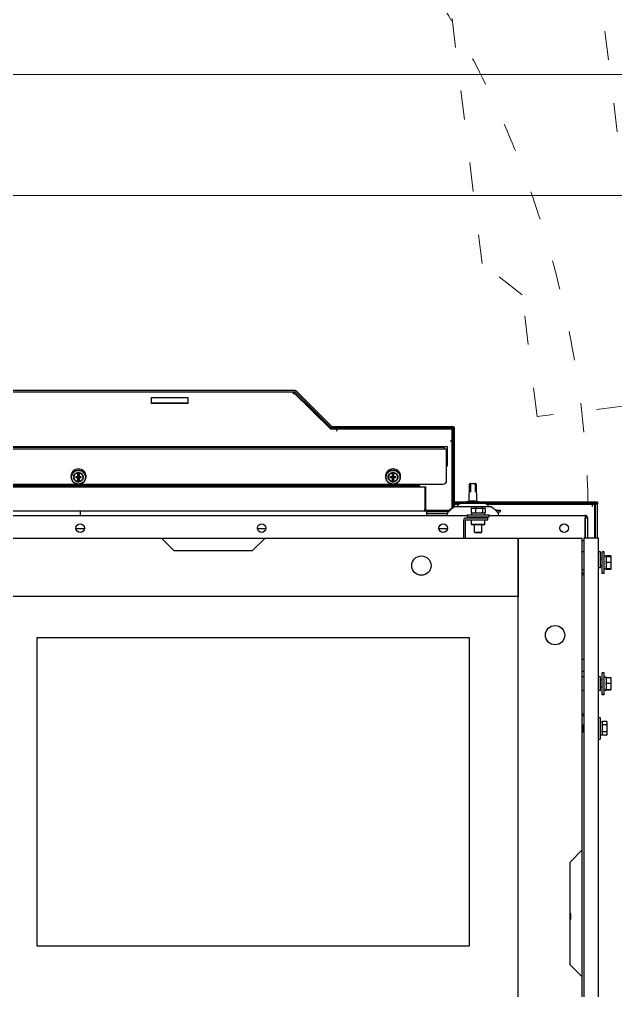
# Model space of a CAD drawing. Extents: x 61367 to 140945, y -1257 to 25588.
# Drawn here: x 70929 to 71422, y 10369 to 11172 of the extents above; entities that cross this region are included whole.
import ezdxf

# ---------------------------------------------------------------- set-up
doc = ezdxf.new("R2010")
doc.units = 0
doc.header["$MEASUREMENT"] = 0
doc.linetypes.add('ACAD_ISO03W100', pattern=[30, 12, -18])
doc.layers.get('0').update_dxf_attribs({"linetype": 'CONTINUOUS'})
for name, color, linetype in [('2401-00257-S-M8-20HWM_0', 7, 'CONTINUOUS'), ('2401-01144-S-M6-16HWM_0', 7, 'CONTINUOUS'), ('2403-00027-S-M6-0_0', 7, 'CONTINUOUS'), ('4212-40888_0_B_0', 7, 'CONTINUOUS'), ('4212-61099_0', 7, 'CONTINUOUS'), ('4212-61102_0', 7, 'CONTINUOUS'), ('4212-61103_0', 7, 'CONTINUOUS'), ('4212-73674_0', 7, 'CONTINUOUS'), ('4212-73803_1_1_0', 7, 'CONTINUOUS'), ('4212-73803_1_2_0', 7, 'CONTINUOUS'), ('4212-73803_2_1_0', 7, 'CONTINUOUS'), ('4212-88600-6_0', 7, 'CONTINUOUS'), ('4212-88600_1_0', 7, 'CONTINUOUS'), ('4212-88600_2_1_0', 7, 'CONTINUOUS'), ('4212-KH004_041_0', 7, 'CONTINUOUS'), ('4212-L0877_1_0', 7, 'CONTINUOUS'), ('4215-12468_1_0', 7, 'CONTINUOUS'), ('4215-12468_2_1_0', 7, 'CONTINUOUS'), ('4215-12468_2_4_0', 7, 'CONTINUOUS'), ('4215-12469_1_0', 7, 'CONTINUOUS'), ('4215-12469_3_0', 7, 'CONTINUOUS'), ('4215-12469_4_0', 7, 'CONTINUOUS'), ('4215-18219_1_0', 7, 'CONTINUOUS'), ('4215-18327_0', 7, 'CONTINUOUS'), ('4215-18347_1_0', 7, 'CONTINUOUS'), ('WATER-PROOF-OUTER-DOWN_0', 7, 'CONTINUOUS'), ('WATER-PROOF-OUTER-SIDE_0', 7, 'CONTINUOUS'), ('WSP-0814_1_0', 7, 'CONTINUOUS'), ('YT-50-01_AF0_3_B_0', 7, 'CONTINUOUS')]:
    doc.layers.add(name, color=color, linetype=linetype)
doc.layers.add('CO', color=7, linetype='CONTINUOUS', lineweight=9)
doc.layers.add('THICK', color=7, linetype='CONTINUOUS', lineweight=0)

# ---------------------------------------------------------------- blocks, each defined once
blk = doc.blocks.new('ERYT5RY565454')
at = {"layer": 'THICK', "color": 4, "linetype": 'ACAD_ISO03W100', "ltscale": 2}
blk.add_lwpolyline([(16034.88, -31373.6), (16061, -31340.17), (16048.81, -31240.91), (16121.39, -31232), (16108.22, -31124.77), (16129.07, -31122.21), (16231.44, -31955.95), (16210.59, -31958.51), (16197.12, -31848.78), (16124.19, -31857.73), (16111.82, -31756.99), (16078.78, -31731.18), (16034.95, -31374.18, -0.107508), (16035, -31373.58)], format="xyb", dxfattribs=at)
blk.add_arc((16219.54, -31949.35), 832.07, 1.30767, 96.24253, dxfattribs=at)
blk = doc.blocks.new('eyyu6y65ty')
blk.add_lwpolyline([(160579.97, 43887.81), (160222.97, 43887.81), (160222.97, 44142.81), (160579.97, 44142.81)], close=True)
at = {"layer": '2401-00257-S-M8-20HWM_0', "color": 7, "linetype": 'Continuous'}
for centre, start, end in [((160653.12, 43906.75), 26.73678, 27.47011), ((160653.12, 43917.87), 332.52986, 333.26321)]:
    blk.add_arc(centre, 12.36, start, end, dxfattribs=at)
for points in [[(160664.1, 43912.45), (160664.08, 43913.46), (160663.87, 43914.48), (160663.48, 43915.41)], [(160663.48, 43909.21), (160663.87, 43910.14), (160664.08, 43911.16), (160664.1, 43912.17)]]:
    blk.add_open_spline(points, degree=3, dxfattribs=at)
for points, knots in [([(160664.09, 43912.45), (160664.05, 43912.54), (160663.84, 43912.93), (160663.63, 43913.31), (160663.47, 43913.59)], [0, 0, 0, 0, 0.235512, 1, 1, 1, 1]), ([(160663.47, 43911.03), (160663.52, 43911.12), (160663.73, 43911.5), (160663.94, 43911.88), (160664.09, 43912.17)], [0, 0, 0, 0, 0.259726, 1, 1, 1, 1])]:
    blk.add_open_spline(points, degree=3, knots=knots, dxfattribs=at)
at = {"layer": '2401-01144-S-M6-16HWM_0', "color": 7, "linetype": 'Continuous'}
for p, q in [((160591.7, 44254.11), (160594.97, 44254.11)), ((160594.97, 44254.11), (160594.97, 44252.68)), ((160578.47, 44244.21), (160596.47, 44244.21)), ((160578.47, 44242.61), (160578.47, 44244.21)), ((160581.72, 44249.51), (160581.72, 44246.11)), ((160581.99, 44249.81), (160592.94, 44249.81)), ((160581.99, 44245.81), (160592.94, 44245.81)), ((160582.12, 44244.21), (160582.12, 44245.81)), ((160585.12, 44249.51), (160585.12, 44246.11)), ((160590.86, 44249.51), (160590.86, 44246.11)), ((160592.82, 44244.21), (160592.82, 44245.81)), ((160593.21, 44249.51), (160593.21, 44246.11)), ((160596.47, 44242.61), (160596.47, 44244.21)), ((160578.47, 44242.61), (160596.47, 44242.61)), ((160584.47, 44241.61), (160584.47, 44242.61)), ((160584.47, 44230.01), (160584.47, 44236.11)), ((160590.47, 44241.61), (160590.47, 44242.61)), ((160590.47, 44230.01), (160590.47, 44236.11)), ((160584.47, 44230.01), (160590.47, 44230.01)), ((160584.67, 44229.81), (160584.47, 44230.01)), ((160584.67, 44229.81), (160590.27, 44229.81)), ((160590.27, 44229.81), (160590.47, 44230.01)), ((160691.57, 44213.81), (160689.97, 44213.81)), ((160689.97, 44195.81), (160689.97, 44213.81)), ((160691.57, 44195.81), (160691.57, 44213.81)), ((160689.97, 44207.81), (160688.47, 44207.81)), ((160693.17, 44210.16), (160691.57, 44210.16)), ((160693.17, 44210.27), (160693.17, 44210.16)), ((160693.17, 44210.16), (160693.17, 44199.46)), ((160693.17, 44209.81), (160697.17, 44209.81)), ((160696.87, 44210.49), (160693.47, 44210.49)), ((160696.87, 44204.81), (160693.47, 44204.81)), ((160697.17, 44210.27), (160697.17, 44209.81)), ((160697.17, 44209.81), (160697.17, 44199.81)), ((160689.97, 44201.81), (160688.47, 44201.81)), ((160691.57, 44195.81), (160689.97, 44195.81)), ((160693.17, 44199.46), (160691.57, 44199.46)), ((160693.17, 44199.81), (160697.17, 44199.81)), ((160693.17, 44199.46), (160693.17, 44199.35)), ((160696.87, 44199.13), (160693.47, 44199.13)), ((160697.17, 44199.81), (160697.17, 44199.35)), ((160689.97, 44107.81), (160688.47, 44107.81)), ((160691.57, 44113.81), (160689.97, 44113.81)), ((160689.97, 44095.81), (160689.97, 44113.81)), ((160691.57, 44095.81), (160691.57, 44113.81)), ((160693.17, 44110.16), (160691.57, 44110.16)), ((160693.17, 44110.16), (160693.17, 44099.46)), ((160693.17, 44109.81), (160697.17, 44109.81)), ((160697.17, 44109.81), (160697.17, 44099.81)), ((160689.97, 44101.81), (160688.47, 44101.81)), ((160689.97, 44101.56), (160688.47, 44101.56)), ((160693.17, 44099.81), (160697.17, 44099.81)), ((160693.17, 44099.56), (160697.17, 44099.56)), ((160696.87, 44104.81), (160693.47, 44104.81)), ((160697.17, 44099.56), (160697.17, 44099.81)), ((160691.57, 44095.81), (160689.97, 44095.81)), ((160689.97, 44095.56), (160689.97, 44095.81)), ((160691.57, 44095.56), (160689.97, 44095.56)), ((160693.17, 44099.46), (160691.57, 44099.46)), ((160693.17, 44099.21), (160691.57, 44099.21)), ((160691.57, 44095.56), (160691.57, 44095.81)), ((160693.17, 44099.21), (160693.17, 44099.46)), ((160686.67, 44076.81), (160688.27, 44076.81)), ((160688.27, 44076.81), (160688.27, 44058.81)), ((160673.87, 44070.61), (160674.07, 44070.81)), ((160673.87, 44070.61), (160673.87, 44065.01)), ((160674.07, 44070.81), (160674.67, 44070.81)), ((160674.07, 44070.81), (160674.07, 44064.81)), ((160688.27, 44073.16), (160689.87, 44073.16)), ((160689.87, 44073.28), (160690.12, 44073.53)), ((160689.87, 44073.28), (160689.87, 44062.34)), ((160690.12, 44073.53), (160690.17, 44073.58)), ((160693.57, 44073.58), (160690.17, 44073.58)), ((160693.57, 44070.77), (160690.17, 44070.77)), ((160693.62, 44073.53), (160693.57, 44073.58)), ((160693.62, 44073.53), (160693.87, 44073.28)), ((160693.87, 44073.28), (160693.87, 44062.34)), ((160673.87, 44065.01), (160674.07, 44064.81)), ((160674.07, 44064.81), (160674.67, 44064.81)), ((160688.27, 44062.46), (160689.87, 44062.46)), ((160689.87, 44062.34), (160690.12, 44062.09)), ((160693.57, 44065), (160690.17, 44065)), ((160693.57, 44062.04), (160690.17, 44062.04)), ((160693.62, 44062.09), (160693.87, 44062.34)), ((160686.67, 44058.81), (160688.27, 44058.81))]:
    blk.add_line(p, q, dxfattribs=at)
for centre, radius, start, end in [((160697.09, 44202.03), 4.64, 212.22057, 213.18882), ((160700.67, 44103.73), 8.32, 208.05481, 210.02121), ((160689.66, 44103.73), 8.32, 329.97879, 331.94519)]:
    blk.add_arc(centre, radius, start, end, dxfattribs=at)
for points in [[(160594.97, 44253.81), (160594.78, 44253.92), (160594.59, 44254.02), (160594.39, 44254.11)], [(160581.72, 44249.51), (160581.81, 44249.61), (160581.9, 44249.72), (160581.99, 44249.81)], [(160582.11, 44249.81), (160581.98, 44249.72), (160581.85, 44249.62), (160581.72, 44249.51)], [(160581.72, 44246.11), (160581.81, 44246.01), (160581.9, 44245.91), (160581.99, 44245.81)], [(160582.11, 44245.81), (160581.98, 44245.9), (160581.85, 44246), (160581.72, 44246.11)], [(160585.12, 44249.51), (160585, 44249.62), (160584.87, 44249.72), (160584.73, 44249.81)], [(160585.12, 44246.11), (160585, 44246), (160584.87, 44245.9), (160584.73, 44245.81)], [(160585.78, 44249.81), (160585.55, 44249.72), (160585.33, 44249.62), (160585.12, 44249.51)], [(160585.78, 44245.81), (160585.55, 44245.9), (160585.33, 44246), (160585.12, 44246.11)], [(160590.86, 44249.51), (160590.65, 44249.62), (160590.43, 44249.72), (160590.21, 44249.81)], [(160590.86, 44246.11), (160590.65, 44246), (160590.43, 44245.9), (160590.21, 44245.81)], [(160591.13, 44249.81), (160591.03, 44249.72), (160590.95, 44249.61), (160590.86, 44249.51)], [(160591.13, 44245.81), (160591.03, 44245.91), (160590.95, 44246.01), (160590.86, 44246.11)], [(160593.21, 44249.51), (160593.12, 44249.61), (160593.03, 44249.72), (160592.94, 44249.81)], [(160593.21, 44246.11), (160593.12, 44246.01), (160593.03, 44245.91), (160592.94, 44245.81)], [(160693.17, 44210.27), (160693.26, 44210.35), (160693.36, 44210.42), (160693.47, 44210.49)], [(160693.17, 44209.24), (160693.26, 44209.43), (160693.36, 44209.62), (160693.47, 44209.81)], [(160693.47, 44204.81), (160693.36, 44205), (160693.26, 44205.19), (160693.17, 44205.38)], [(160693.17, 44204.24), (160693.26, 44204.43), (160693.36, 44204.62), (160693.47, 44204.81)], [(160697.17, 44210.27), (160697.07, 44210.35), (160696.97, 44210.42), (160696.87, 44210.49)], [(160697.17, 44209.24), (160697.07, 44209.43), (160696.97, 44209.62), (160696.87, 44209.81)], [(160696.87, 44204.81), (160696.97, 44205), (160697.07, 44205.19), (160697.17, 44205.38)], [(160697.17, 44204.24), (160697.07, 44204.43), (160696.97, 44204.62), (160696.87, 44204.81)], [(160693.47, 44199.81), (160693.36, 44200), (160693.26, 44200.19), (160693.17, 44200.38)], [(160693.17, 44199.35), (160693.26, 44199.27), (160693.36, 44199.2), (160693.47, 44199.13)], [(160693.47, 44199.13), (160693.38, 44199.25), (160693.29, 44199.36), (160693.21, 44199.49)], [(160696.87, 44199.81), (160696.97, 44200), (160697.07, 44200.19), (160697.17, 44200.38)], [(160696.87, 44199.13), (160696.97, 44199.27), (160697.07, 44199.41), (160697.17, 44199.55)], [(160697.17, 44199.35), (160697.07, 44199.27), (160696.97, 44199.2), (160696.87, 44199.13)], [(160693.17, 44109.24), (160693.26, 44109.43), (160693.36, 44109.62), (160693.47, 44109.81)], [(160697.17, 44109.24), (160697.07, 44109.43), (160696.97, 44109.62), (160696.87, 44109.81)], [(160693.47, 44104.81), (160693.36, 44105), (160693.26, 44105.19), (160693.17, 44105.38)], [(160693.17, 44104.24), (160693.26, 44104.43), (160693.36, 44104.62), (160693.47, 44104.81)], [(160693.47, 44099.81), (160693.36, 44100), (160693.26, 44100.19), (160693.17, 44100.38)], [(160696.87, 44104.81), (160696.97, 44105), (160697.07, 44105.19), (160697.17, 44105.38)], [(160697.17, 44104.24), (160697.07, 44104.43), (160696.97, 44104.62), (160696.87, 44104.81)], [(160696.87, 44099.81), (160696.97, 44100), (160697.07, 44100.19), (160697.17, 44100.38)], [(160689.87, 44073.26), (160689.95, 44073.36), (160690.03, 44073.45), (160690.12, 44073.53)], [(160690.17, 44070.77), (160690.06, 44070.87), (160689.96, 44070.98), (160689.87, 44071.09)], [(160689.87, 44070.11), (160689.96, 44070.34), (160690.06, 44070.56), (160690.17, 44070.77)], [(160693.57, 44070.77), (160693.67, 44070.87), (160693.77, 44070.98), (160693.87, 44071.09)], [(160693.87, 44070.11), (160693.78, 44070.34), (160693.67, 44070.56), (160693.57, 44070.77)], [(160693.87, 44073.26), (160693.79, 44073.36), (160693.7, 44073.45), (160693.62, 44073.53)], [(160690.17, 44065), (160690.06, 44065.22), (160689.96, 44065.44), (160689.87, 44065.66)], [(160689.87, 44064.66), (160689.96, 44064.78), (160690.06, 44064.89), (160690.17, 44065)], [(160690.17, 44062.04), (160690.06, 44062.15), (160689.96, 44062.26), (160689.87, 44062.38)], [(160693.57, 44065), (160693.67, 44065.22), (160693.78, 44065.44), (160693.87, 44065.66)], [(160693.87, 44064.66), (160693.77, 44064.78), (160693.67, 44064.89), (160693.57, 44065)], [(160693.57, 44062.04), (160693.67, 44062.15), (160693.77, 44062.26), (160693.87, 44062.38)]]:
    blk.add_open_spline(points, degree=3, dxfattribs=at)
at = {"layer": '2403-00027-S-M6-0_0', "color": 7, "linetype": 'Continuous'}
for p, q in [((160581.94, 44236.41), (160581.94, 44240.11)), ((160592.99, 44236.41), (160581.94, 44236.41)), ((160581.94, 44236.41), (160582.24, 44236.11)), ((160592.69, 44236.11), (160582.24, 44236.11)), ((160592.99, 44236.41), (160592.69, 44236.11)), ((160592.99, 44236.41), (160592.99, 44240.11))]:
    blk.add_line(p, q, dxfattribs=at)
at = {"layer": '4212-40888_0_B_0', "color": 7, "linetype": 'Continuous'}
for p, q in [((160261.97, 44232.81), (160254.97, 44232.81)), ((160411.97, 44232.81), (160404.97, 44232.81)), ((160561.97, 44232.81), (160554.97, 44232.81))]:
    blk.add_line(p, q, dxfattribs=at)
at = {"layer": '4212-61099_0', "color": 7, "linetype": 'Continuous'}
for p, q in [((160674.67, 44225.31), (160686.67, 44225.31)), ((160674.67, 44225.31), (160674.67, 42559.31)), ((160686.67, 44225.31), (160686.67, 42559.31))]:
    blk.add_line(p, q, dxfattribs=at)
at = {"layer": '4212-61102_0', "color": 7, "linetype": 'Continuous'}
for p, q in [((160673.47, 44079.81), (160674.67, 44079.81)), ((160673.47, 44078.31), (160674.67, 44078.31))]:
    blk.add_line(p, q, dxfattribs=at)
at = {"layer": '4212-61103_0', "color": 7, "linetype": 'Continuous'}
for p, q in [((160575.47, 44224.81), (160575.47, 44239.91)), ((160576.97, 44224.81), (160576.97, 44239.91)), ((160595.47, 44241.61), (160577.17, 44241.61)), ((160577.17, 44240.11), (160595.47, 44240.11)), ((160595.47, 44240.11), (160595.47, 44241.61))]:
    blk.add_line(p, q, dxfattribs=at)
for radius in [1.7, 0.2]:
    blk.add_arc((160577.17, 44239.91), radius, 90, 180, dxfattribs=at)
at = {"layer": '4212-73674_0', "color": 7, "linetype": 'Continuous'}
for p, q in [((160674.67, 44213.81), (160673.47, 44213.81)), ((160688.17, 44213.81), (160686.67, 44213.81)), ((160688.47, 44200.82), (160688.47, 44213.51)), ((160673.47, 44199.11), (160674.67, 44199.11)), ((160688.17, 44200.52), (160686.67, 44200.52)), ((160674.67, 44110.51), (160673.47, 44110.51)), ((160688.17, 44110.51), (160686.67, 44110.51)), ((160688.47, 44099.41), (160688.47, 44110.21)), ((160674.67, 44099.11), (160673.47, 44099.11)), ((160688.17, 44099.11), (160686.67, 44099.11))]:
    blk.add_line(p, q, dxfattribs=at)
for centre, start, end in [((160688.17, 44213.51), 0, 90), ((160688.17, 44200.82), 270, 0), ((160688.17, 44110.21), 0, 90), ((160688.17, 44099.41), 270, 0)]:
    blk.add_arc(centre, 0.3, start, end, dxfattribs=at)
at = {"layer": '4212-73803_1_1_0', "color": 7, "linetype": 'Continuous'}
for p, q in [((160576.66, 44254.79), (160567.92, 44254.79)), ((160572.78, 44253.59), (160567.92, 44253.59)), ((160685.97, 44254.79), (160589.27, 44254.79)), ((160685.97, 44253.59), (160594.97, 44253.59)), ((160685.97, 44254.79), (160685.97, 44253.59)), ((160685.97, 44253.59), (160685.97, 44253.3))]:
    blk.add_line(p, q, dxfattribs=at)
at = {"layer": '4212-73803_1_2_0', "color": 7, "linetype": 'Continuous'}
for p, q in [((160684.47, 44253.3), (160685.97, 44253.3)), ((160684.47, 44225.31), (160684.47, 44253.3)), ((160685.97, 44225.31), (160685.97, 44253.3))]:
    blk.add_line(p, q, dxfattribs=at)
at = {"layer": '4212-73803_2_1_0', "color": 7, "linetype": 'Continuous'}
for p, q in [((160571.15, 44252.8), (160567.92, 44252.8)), ((160683.72, 44252.8), (160594.97, 44252.8)), ((160682.02, 44251.1), (160682.02, 44252.8)), ((160683.72, 44225.31), (160683.72, 44252.8))]:
    blk.add_line(p, q, dxfattribs=at)
at = {"layer": '4212-88600-6_0', "color": 7, "linetype": 'Continuous'}
for p, q in [((160674.67, 44124.81), (160673.47, 44124.81)), ((160674.67, 44114.81), (160673.47, 44114.81))]:
    blk.add_line(p, q, dxfattribs=at)
at = {"layer": '4212-88600_1_0', "color": 7, "linetype": 'Continuous'}
for p, q in [((160673.47, 44224.81), (160620.47, 44224.81)), ((160620.47, 42559.81), (160620.47, 44224.81)), ((160673.47, 42559.81), (160673.47, 44224.81)), ((160673.47, 43967.31), (160663.47, 43957.31)), ((160663.47, 43872.31), (160663.47, 43957.31)), ((160663.47, 43872.31), (160673.47, 43862.31))]:
    blk.add_line(p, q, dxfattribs=at)
blk.add_circle((160650.97, 44144.81), 8, dxfattribs=at)
at = {"layer": '4212-88600_2_1_0', "color": 7, "linetype": 'Continuous'}
for p, q in [((160620.47, 44224.81), (160138.25, 44224.81)), ((160325.97, 44224.81), (160335.97, 44214.81)), ((160400.97, 44214.81), (160410.97, 44224.81)), ((160620.47, 44224.81), (160620.47, 44176.81)), ((160335.97, 44214.81), (160400.97, 44214.81)), ((160620.47, 44176.81), (159896.47, 44176.81))]:
    blk.add_line(p, q, dxfattribs=at)
blk.add_circle((160540.47, 44202.31), 8, dxfattribs=at)
at = {"layer": '4212-KH004_041_0', "color": 7, "linetype": 'Continuous'}
blk.add_line((160673.47, 44196.31), (160674.67, 44196.31), dxfattribs=at)
at = {"layer": '4212-L0877_1_0', "color": 7, "linetype": 'Continuous'}
blk.add_line((160674.67, 44194.81), (160673.47, 44194.81), dxfattribs=at)
at = {"layer": '4215-12468_1_0', "color": 7, "linetype": 'Continuous'}
for p, q in [((160436.19, 44346.91), (160077.09, 44346.91)), ((160436.19, 44345.71), (160077.09, 44345.71)), ((160465.51, 44316.48), (160436.33, 44345.65)), ((160436.77, 44346.91), (160436.77, 44346.78)), ((160437.18, 44346.5), (160436.77, 44346.91)), ((160466.36, 44317.32), (160437.18, 44346.5)), ((160466.5, 44317.27), (160566.52, 44317.27)), ((160466.5, 44316.07), (160566.52, 44316.07)), ((160566.72, 44250.06), (160566.72, 44315.87)), ((160567.92, 44250.89), (160567.92, 44315.87)), ((160602.67, 44248.11), (160601.66, 44248.11)), ((160601.71, 44248.07), (160605.72, 44248.07)), ((160602.67, 44248.11), (160602.67, 44248.07)), ((160602.94, 44246.87), (160605.72, 44246.87)), ((160605.72, 44248.07), (160605.72, 44246.87))]:
    blk.add_line(p, q, dxfattribs=at)
for centre, radius, start, end in [((160436.19, 44345.51), 1.4, 45, 90), ((160436.19, 44345.51), 0.2, 45, 90), ((160466.5, 44317.47), 1.4, 225, 270), ((160466.5, 44317.47), 0.2, 225, 270), ((160566.52, 44315.87), 1.4, 0, 90), ((160566.52, 44315.87), 0.2, 0, 90)]:
    blk.add_arc(centre, radius, start, end, dxfattribs=at)
at = {"layer": '4215-12468_2_1_0', "color": 7, "linetype": 'Continuous'}
for p, q in [((160317.49, 44341.28), (160347.49, 44341.28)), ((160317.49, 44336.35), (160317.49, 44341.28)), ((160347.49, 44341.28), (160347.49, 44336.35)), ((160434.62, 44345.71), (160434.62, 44344.07)), ((160465.62, 44315.18), (160434.62, 44345.71)), ((160465.62, 44315.39), (160434.83, 44345.71)), ((160347.49, 44336.56), (160317.49, 44336.56)), ((160347.49, 44336.35), (160317.49, 44336.35)), ((160470.62, 44315.39), (160465.62, 44315.39)), ((160465.62, 44315.18), (160465.62, 44315.39)), ((160565.62, 44315.18), (160465.62, 44315.18)), ((160470.62, 44315.18), (160470.62, 44315.39)), ((160470.62, 44313.54), (160470.62, 44315.18)), ((160565.62, 44315.18), (160565.62, 44249.25)), ((160561.99, 44300.41), (159952.99, 44300.41)), ((160561.99, 44284.65), (160561.99, 44300.41)), ((160564.22, 44305.33), (160565.62, 44305.33)), ((160561.06, 44284.86), (160561.99, 44284.86)), ((160561.06, 44284.65), (160561.99, 44284.65)), ((160544.19, 44248.21), (160564.22, 44248.21)), ((160564.22, 44248.21), (160564.22, 44249.37)), ((160564.68, 44248.46), (160564.42, 44248.46))]:
    blk.add_line(p, q, dxfattribs=at)
for centre, radius, start, end in [((160564.22, 44313.34), 8, 269.99884, 271.43611), ((160564.23, 44313.06), 7.72, 271.43881, 271.97588), ((160570, 44260.36), 12.42, 242.25907, 242.59648), ((160555.92, 44247.15), 8.64, 14.04686, 14.63424), ((160571.61, 44263.47), 15.92, 242.61002, 243.16133), ((160581.4, 44282.9), 37.67, 243.21365, 243.65762)]:
    blk.add_arc(centre, radius, start, end, dxfattribs=at)
for points in [[(160564.31, 44249.25), (160564.37, 44248.99), (160564.42, 44248.73), (160564.42, 44248.46)], [(160564.69, 44249.14), (160564.85, 44249.05), (160565.02, 44248.97), (160565.19, 44248.88)]]:
    blk.add_open_spline(points, degree=3, dxfattribs=at)
at = {"layer": '4215-12468_2_4_0', "color": 7, "linetype": 'Continuous'}
blk.add_line((160561.99, 44286.87), (160561.06, 44286.87), dxfattribs=at)
at = {"layer": '4215-12469_1_0', "color": 7, "linetype": 'Continuous'}
for p, q in [((159953.56, 44298.87), (160561.06, 44298.87)), ((160561.06, 44298.87), (160561.06, 44272.28)), ((160558.06, 44269.32), (159956.56, 44269.32))]:
    blk.add_line(p, q, dxfattribs=at)
blk.add_open_spline([(160561.06, 44272.28), (160561.06, 44271.52), (160560.41, 44269.94), (160558.83, 44269.32), (160558.06, 44269.32)], degree=3, knots=[0, 0, 0, 0, 0.497294, 1, 1, 1, 1], dxfattribs=at)
at = {"layer": '4215-12469_3_0', "color": 7, "linetype": 'Continuous'}
for p, q in [((160251.06, 44276.54), (160251.06, 44275.38)), ((160256.56, 44278.82), (160257.56, 44278.82)), ((160256.56, 44275.87), (160256.56, 44278.82)), ((160256.56, 44278.82), (160257.06, 44275.58)), ((160257.56, 44278.82), (160257.06, 44275.58)), ((160257.56, 44278.82), (160257.56, 44275.87)), ((160263.06, 44276.54), (160263.06, 44275.38)), ((160511.06, 44276.54), (160511.06, 44275.38)), ((160516.56, 44278.82), (160517.56, 44278.82)), ((160516.56, 44275.87), (160516.56, 44278.82)), ((160516.56, 44278.82), (160517.06, 44275.58)), ((160517.56, 44278.82), (160517.06, 44275.58)), ((160517.56, 44278.82), (160517.56, 44275.87)), ((160523.06, 44276.54), (160523.06, 44275.38)), ((160255.06, 44275.87), (160257.06, 44275.58)), ((160255.06, 44275.87), (160256.56, 44275.87)), ((160255.06, 44274.88), (160255.06, 44275.87)), ((160255.06, 44274.88), (160257.06, 44275.58)), ((160256.56, 44274.88), (160255.06, 44274.88)), ((160256.56, 44275.87), (160257.06, 44275.58)), ((160256.56, 44274.88), (160257.06, 44275.58)), ((160256.56, 44271.93), (160257.06, 44275.58)), ((160256.56, 44271.93), (160256.56, 44274.88)), ((160257.56, 44271.93), (160256.56, 44271.93)), ((160259.06, 44275.87), (160257.06, 44275.58)), ((160257.56, 44275.87), (160257.06, 44275.58)), ((160257.56, 44271.93), (160257.06, 44275.58)), ((160257.56, 44274.88), (160257.06, 44275.58)), ((160259.06, 44274.88), (160257.06, 44275.58)), ((160257.56, 44275.87), (160259.06, 44275.87)), ((160259.06, 44274.88), (160257.56, 44274.88)), ((160257.56, 44274.88), (160257.56, 44271.93)), ((160259.06, 44275.87), (160259.06, 44274.88)), ((160515.06, 44275.87), (160517.06, 44275.58)), ((160515.06, 44275.87), (160516.56, 44275.87)), ((160515.06, 44274.88), (160515.06, 44275.87)), ((160515.06, 44274.88), (160517.06, 44275.58)), ((160516.56, 44274.88), (160515.06, 44274.88)), ((160516.56, 44275.87), (160517.06, 44275.58)), ((160516.56, 44274.88), (160517.06, 44275.58)), ((160516.56, 44271.93), (160517.06, 44275.58)), ((160516.56, 44271.93), (160516.56, 44274.88)), ((160517.56, 44271.93), (160516.56, 44271.93)), ((160519.06, 44275.87), (160517.06, 44275.58)), ((160517.56, 44275.87), (160517.06, 44275.58)), ((160517.56, 44271.93), (160517.06, 44275.58)), ((160517.56, 44274.88), (160517.06, 44275.58)), ((160519.06, 44274.88), (160517.06, 44275.58)), ((160517.56, 44275.87), (160519.06, 44275.87)), ((160519.06, 44274.88), (160517.56, 44274.88)), ((160517.56, 44274.88), (160517.56, 44271.93)), ((160519.06, 44275.87), (160519.06, 44274.88))]:
    blk.add_line(p, q, dxfattribs=at)
for points, knots in [([(160251.06, 44276.54), (160251.06, 44277.31), (160251.38, 44278.87), (160252.71, 44280.83), (160254.71, 44282.14), (160257.06, 44282.6), (160259.41, 44282.14), (160261.41, 44280.83), (160262.75, 44278.87), (160263.06, 44277.31), (160263.06, 44276.54)], [0, 0, 0, 0, 0.124115, 0.24875, 0.374117, 0.5, 0.625883, 0.75125, 0.875885, 1, 1, 1, 1]), ([(160251.06, 44275.38), (160251.06, 44276.14), (160251.38, 44277.7), (160252.71, 44279.67), (160254.71, 44280.98), (160257.06, 44281.44), (160259.41, 44280.98), (160261.41, 44279.67), (160262.75, 44277.7), (160263.06, 44276.14), (160263.06, 44275.38)], [0, 0, 0, 0, 0.124115, 0.24875, 0.374117, 0.5, 0.625883, 0.75125, 0.875885, 1, 1, 1, 1]), ([(160251.36, 44275.32), (160251.36, 44276.05), (160251.66, 44277.53), (160252.93, 44279.4), (160254.83, 44280.65), (160257.06, 44281.08), (160259.3, 44280.65), (160261.19, 44279.4), (160262.46, 44277.53), (160262.76, 44276.05), (160262.76, 44275.32)], [0, 0, 0, 0, 0.124114, 0.24875, 0.374117, 0.5, 0.625883, 0.75125, 0.875886, 1, 1, 1, 1]), ([(160253.06, 44275.32), (160253.06, 44275.84), (160253.27, 44276.88), (160254.16, 44278.18), (160255.49, 44279.06), (160256.54, 44279.26), (160257.06, 44279.26)], [0, 0, 0, 0, 0.24823, 0.4975, 0.748236, 1, 1, 1, 1]), ([(160257.06, 44271.76), (160256.59, 44271.76), (160255.62, 44271.95), (160254.41, 44272.75), (160253.59, 44273.95), (160253.3, 44275.38), (160253.59, 44276.8), (160254.41, 44278), (160255.62, 44278.8), (160256.59, 44278.99), (160257.06, 44278.99)], [0, 0, 0, 0, 0.125882, 0.25125, 0.375885, 0.5, 0.624115, 0.74875, 0.874118, 1, 1, 1, 1]), ([(160257.06, 44279.26), (160257.58, 44279.26), (160258.63, 44279.06), (160259.96, 44278.18), (160260.85, 44276.88), (160261.06, 44275.84), (160261.06, 44275.32)], [0, 0, 0, 0, 0.251764, 0.5025, 0.75177, 1, 1, 1, 1]), ([(160257.06, 44278.99), (160257.54, 44278.99), (160258.5, 44278.8), (160259.72, 44278), (160260.54, 44276.8), (160260.83, 44275.38), (160260.54, 44273.95), (160259.72, 44272.75), (160258.5, 44271.95), (160257.54, 44271.76), (160257.06, 44271.76)], [0, 0, 0, 0, 0.125882, 0.25125, 0.375885, 0.5, 0.624115, 0.74875, 0.874118, 1, 1, 1, 1]), ([(160511.06, 44276.54), (160511.06, 44277.31), (160511.38, 44278.87), (160512.71, 44280.83), (160514.71, 44282.14), (160517.06, 44282.6), (160519.41, 44282.14), (160521.41, 44280.83), (160522.75, 44278.87), (160523.06, 44277.31), (160523.06, 44276.54)], [0, 0, 0, 0, 0.124115, 0.24875, 0.374117, 0.5, 0.625883, 0.75125, 0.875885, 1, 1, 1, 1]), ([(160511.06, 44275.38), (160511.06, 44276.14), (160511.38, 44277.7), (160512.71, 44279.67), (160514.71, 44280.98), (160517.06, 44281.44), (160519.41, 44280.98), (160521.41, 44279.67), (160522.75, 44277.7), (160523.06, 44276.14), (160523.06, 44275.38)], [0, 0, 0, 0, 0.124115, 0.24875, 0.374117, 0.5, 0.625883, 0.75125, 0.875885, 1, 1, 1, 1]), ([(160511.36, 44275.32), (160511.36, 44276.05), (160511.66, 44277.53), (160512.93, 44279.4), (160514.83, 44280.65), (160517.06, 44281.08), (160519.3, 44280.65), (160521.19, 44279.4), (160522.46, 44277.53), (160522.76, 44276.05), (160522.76, 44275.32)], [0, 0, 0, 0, 0.124114, 0.24875, 0.374117, 0.5, 0.625883, 0.75125, 0.875886, 1, 1, 1, 1]), ([(160513.06, 44275.32), (160513.06, 44275.84), (160513.27, 44276.88), (160514.16, 44278.18), (160515.49, 44279.06), (160516.54, 44279.26), (160517.06, 44279.26)], [0, 0, 0, 0, 0.24823, 0.4975, 0.748236, 1, 1, 1, 1]), ([(160517.06, 44271.76), (160516.59, 44271.76), (160515.62, 44271.95), (160514.41, 44272.75), (160513.59, 44273.95), (160513.3, 44275.38), (160513.59, 44276.8), (160514.41, 44278), (160515.62, 44278.8), (160516.59, 44278.99), (160517.06, 44278.99)], [0, 0, 0, 0, 0.125882, 0.25125, 0.375885, 0.5, 0.624115, 0.74875, 0.874118, 1, 1, 1, 1]), ([(160517.06, 44279.26), (160517.58, 44279.26), (160518.63, 44279.06), (160519.96, 44278.18), (160520.85, 44276.88), (160521.06, 44275.84), (160521.06, 44275.32)], [0, 0, 0, 0, 0.251764, 0.5025, 0.75177, 1, 1, 1, 1]), ([(160517.06, 44278.99), (160517.54, 44278.99), (160518.5, 44278.8), (160519.72, 44278), (160520.54, 44276.8), (160520.83, 44275.38), (160520.54, 44273.95), (160519.72, 44272.75), (160518.5, 44271.95), (160517.54, 44271.76), (160517.06, 44271.76)], [0, 0, 0, 0, 0.125882, 0.25125, 0.375885, 0.5, 0.624115, 0.74875, 0.874118, 1, 1, 1, 1]), ([(160263.06, 44275.38), (160263.06, 44274.61), (160262.75, 44273.05), (160261.41, 44271.08), (160259.41, 44269.77), (160257.06, 44269.31), (160254.71, 44269.77), (160252.71, 44271.08), (160251.38, 44273.05), (160251.06, 44274.61), (160251.06, 44275.38)], [0, 0, 0, 0, 0.124115, 0.24875, 0.374117, 0.5, 0.625883, 0.75125, 0.875885, 1, 1, 1, 1]), ([(160262.76, 44275.32), (160262.76, 44274.59), (160262.46, 44273.11), (160261.19, 44271.25), (160259.3, 44270), (160257.06, 44269.56), (160254.83, 44270), (160252.93, 44271.25), (160251.66, 44273.11), (160251.36, 44274.59), (160251.36, 44275.32)], [0, 0, 0, 0, 0.124114, 0.24875, 0.374117, 0.5, 0.625883, 0.75125, 0.875886, 1, 1, 1, 1]), ([(160253.06, 44275.32), (160253.08, 44274.82), (160253.3, 44273.8), (160254.2, 44272.52), (160255.52, 44271.67), (160256.55, 44271.47), (160257.06, 44271.47)], [0, 0, 0, 0, 0.248232, 0.497523, 0.74826, 1, 1, 1, 1]), ([(160257.06, 44271.38), (160256.54, 44271.38), (160255.49, 44271.59), (160254.16, 44272.46), (160253.27, 44273.77), (160253.06, 44274.81), (160253.06, 44275.32)], [0, 0, 0, 0, 0.251764, 0.5025, 0.75177, 1, 1, 1, 1]), ([(160261.06, 44275.32), (160261.06, 44274.81), (160260.85, 44273.77), (160259.96, 44272.46), (160258.63, 44271.59), (160257.58, 44271.38), (160257.06, 44271.38)], [0, 0, 0, 0, 0.24823, 0.4975, 0.748236, 1, 1, 1, 1]), ([(160261.06, 44275.32), (160261.05, 44274.82), (160260.82, 44273.8), (160259.93, 44272.52), (160258.61, 44271.67), (160257.58, 44271.47), (160257.06, 44271.47)], [0, 0, 0, 0, 0.248232, 0.497523, 0.74826, 1, 1, 1, 1]), ([(160523.06, 44275.38), (160523.06, 44274.61), (160522.75, 44273.05), (160521.41, 44271.08), (160519.41, 44269.77), (160517.06, 44269.31), (160514.71, 44269.77), (160512.71, 44271.08), (160511.38, 44273.05), (160511.06, 44274.61), (160511.06, 44275.38)], [0, 0, 0, 0, 0.124115, 0.24875, 0.374117, 0.5, 0.625883, 0.75125, 0.875885, 1, 1, 1, 1]), ([(160522.76, 44275.32), (160522.76, 44274.59), (160522.46, 44273.11), (160521.19, 44271.25), (160519.3, 44270), (160517.06, 44269.56), (160514.83, 44270), (160512.93, 44271.25), (160511.66, 44273.11), (160511.36, 44274.59), (160511.36, 44275.32)], [0, 0, 0, 0, 0.124114, 0.24875, 0.374117, 0.5, 0.625883, 0.75125, 0.875886, 1, 1, 1, 1]), ([(160513.06, 44275.32), (160513.08, 44274.82), (160513.3, 44273.8), (160514.2, 44272.52), (160515.52, 44271.67), (160516.55, 44271.47), (160517.06, 44271.47)], [0, 0, 0, 0, 0.248232, 0.497523, 0.74826, 1, 1, 1, 1]), ([(160517.06, 44271.38), (160516.54, 44271.38), (160515.49, 44271.59), (160514.16, 44272.46), (160513.27, 44273.77), (160513.06, 44274.81), (160513.06, 44275.32)], [0, 0, 0, 0, 0.251764, 0.5025, 0.75177, 1, 1, 1, 1]), ([(160521.06, 44275.32), (160521.06, 44274.81), (160520.85, 44273.77), (160519.96, 44272.46), (160518.63, 44271.59), (160517.58, 44271.38), (160517.06, 44271.38)], [0, 0, 0, 0, 0.24823, 0.4975, 0.748236, 1, 1, 1, 1]), ([(160521.06, 44275.32), (160521.05, 44274.82), (160520.82, 44273.8), (160519.93, 44272.52), (160518.61, 44271.67), (160517.58, 44271.47), (160517.06, 44271.47)], [0, 0, 0, 0, 0.248232, 0.497523, 0.74826, 1, 1, 1, 1])]:
    blk.add_open_spline(points, degree=3, knots=knots, dxfattribs=at)
for points in [[(160256.04, 44282.37), (160256.7, 44282.52), (160257.42, 44282.52), (160258.08, 44282.37)], [(160516.04, 44282.37), (160516.7, 44282.52), (160517.42, 44282.52), (160518.08, 44282.37)]]:
    blk.add_open_spline(points, degree=3, dxfattribs=at)
at = {"layer": '4215-12469_4_0', "color": 7, "linetype": 'Continuous'}
for p, q in [((160559.56, 44299.99), (159953.56, 44299.99)), ((160559.56, 44298.87), (160559.56, 44299.99))]:
    blk.add_line(p, q, dxfattribs=at)
at = {"layer": '4215-18219_1_0', "color": 7, "linetype": 'Continuous'}
for p, q in [((159938.47, 44243.81), (160578.47, 44243.81)), ((160596.47, 44243.81), (160675.77, 44243.81)), ((160675.77, 44243.81), (160675.77, 44225.31)), ((160677.97, 44241.61), (160675.97, 44241.61)), ((160675.97, 44225.31), (160675.97, 44241.61)), ((160677.97, 44225.31), (160677.97, 44241.61)), ((160674.67, 44222.81), (160673.47, 44222.81))]:
    blk.add_line(p, q, dxfattribs=at)
for centre in [(160258.47, 44233.31), (160408.47, 44233.31), (160558.47, 44233.31), (160658.47, 44233.31)]:
    blk.add_circle(centre, 3.5, dxfattribs=at)
for radius in [2.2, 0.2]:
    blk.add_arc((160675.77, 44241.61), radius, 0, 90, dxfattribs=at)
at = {"layer": '4215-18327_0', "color": 7, "linetype": 'Continuous'}
for p in [(159981.17, 44268.41), (160539.17, 44267.41)]:
    blk.add_line(p, (160539.17, 44268.41), dxfattribs=at)
at = {"layer": '4215-18347_1_0', "color": 7, "linetype": 'Continuous'}
for p, q in [((159972.67, 44267.41), (160544.27, 44267.41)), ((160543.27, 44267.41), (160543.27, 44248.61)), ((160544.27, 44248.61), (160544.27, 44267.41)), ((160543.27, 44248.61), (160544.27, 44248.61))]:
    blk.add_line(p, q, dxfattribs=at)
for centre, radius, start, end in [((160543.07, 44248.61), 1.2, 270, 0), ((160428.6, 44260.74), 115.3, 353.8461, 353.96309)]:
    blk.add_arc(centre, radius, start, end, dxfattribs=at)
blk.add_open_spline([(160543.07, 44247.41), (160543.09, 44247.41), (160543.12, 44247.54), (160543.19, 44247.82), (160543.22, 44248.14), (160543.24, 44248.38)], degree=3, knots=[0, 0, 0, 0, 0.083633, 0.292932, 1, 1, 1, 1], dxfattribs=at)
at = {"layer": 'WATER-PROOF-OUTER-DOWN_0', "color": 7, "linetype": 'Continuous'}
for p, q in [((160544.67, 44247.41), (159972.27, 44247.41)), ((160544.97, 44244.11), (160544.97, 44247.11))]:
    blk.add_line(p, q, dxfattribs=at)
at = {"layer": 'WATER-PROOF-OUTER-DOWN_0', "color": 5, "linetype": 'Continuous'}
blk.add_line((160258.47, 44247.41), (160258.47, 44243.81), dxfattribs=at)
at = {"layer": 'WATER-PROOF-OUTER-DOWN_0', "color": 7, "linetype": 'Continuous', "extrusion": (0, 0, -1)}
for centre, major_axis, start_param, end_param in [((160544.67, 44247.11), (0.3, 0), 4.712389, 5.736434), ((160544.67, 44247.11), (0, -0.3), 3.650405, 4.712389), ((160544.67, 44244.11), (0, -0.3), 4.712389, 5.774353), ((160544.67, 44244.11), (0.3, 0), 1.061964, 1.570796)]:
    blk.add_ellipse(centre, major_axis=major_axis, ratio=1, start_param=start_param, end_param=end_param, dxfattribs=at)
at = {"layer": 'WATER-PROOF-OUTER-SIDE_0', "color": 7, "linetype": 'Continuous'}
blk.add_line((160544.97, 44244.11), (160544.97, 44247.11), dxfattribs=at)
for centre, start, end in [((160544.67, 44247.11), 0, 90), ((160544.67, 44244.11), 270, 0)]:
    blk.add_arc(centre, 0.3, start, end, dxfattribs=at)
at = {"layer": 'WSP-0814_1_0', "color": 7, "linetype": 'Continuous'}
for p, q in [((160580.06, 44255.35), (160580.35, 44269.53)), ((160581.15, 44270.31), (160581.02, 44263.11)), ((160581.15, 44270.31), (160584.89, 44270.31)), ((160584.89, 44270.31), (160585, 44263.11)), ((160585.69, 44269.52), (160585.93, 44255.35)), ((160573.87, 44253.96), (160573.7, 44253.93)), ((160573.87, 44253.96), (160592.07, 44253.96)), ((160574.47, 44254.04), (160574.47, 44253.96)), ((160577.46, 44254.95), (160577.37, 44254.94)), ((160577.47, 44254.95), (160588.47, 44254.95)), ((160580.72, 44255.17), (160580.71, 44255.17)), ((160580.72, 44255.17), (160580.75, 44255.17)), ((160580.75, 44255.17), (160580.78, 44255.18)), ((160580.78, 44255.18), (160580.83, 44255.18)), ((160580.83, 44255.18), (160580.93, 44255.2)), ((160580.91, 44255.43), (160581.01, 44255.44)), ((160580.93, 44255.2), (160581.01, 44255.22)), ((160581.01, 44255.22), (160581.08, 44255.24)), ((160581.08, 44255.24), (160581.21, 44255.27)), ((160581.9, 44255.44), (160582.01, 44255.44)), ((160584.02, 44255.51), (160581.92, 44255.51)), ((160582.01, 44255.44), (160582.06, 44255.43)), ((160582.49, 44255.26), (160582.56, 44255.23)), ((160582.56, 44255.23), (160582.67, 44255.2)), ((160582.67, 44255.2), (160582.72, 44255.19)), ((160582.72, 44255.19), (160582.93, 44255.17)), ((160582.93, 44255.17), (160582.97, 44255.17)), ((160582.97, 44255.17), (160583, 44255.17)), ((160583, 44255.17), (160583.21, 44255.19)), ((160583.21, 44255.19), (160583.27, 44255.2)), ((160583.27, 44255.2), (160583.38, 44255.23)), ((160583.38, 44255.23), (160583.44, 44255.26)), ((160583.87, 44255.43), (160583.92, 44255.44)), ((160583.92, 44255.44), (160584.03, 44255.44)), ((160584.72, 44255.27), (160584.85, 44255.24)), ((160584.85, 44255.24), (160584.93, 44255.22)), ((160584.92, 44255.44), (160585.02, 44255.43)), ((160584.93, 44255.22), (160584.99, 44255.2)), ((160584.99, 44255.2), (160585.06, 44255.19)), ((160585.06, 44255.19), (160585.11, 44255.18)), ((160585.11, 44255.18), (160585.19, 44255.17)), ((160585.19, 44255.17), (160585.21, 44255.17)), ((160588.47, 44254.95), (160588.57, 44254.94)), ((160591.47, 44254.04), (160591.47, 44253.96)), ((160592.23, 44253.93), (160592.07, 44253.96)), ((160561.97, 44244.01), (160561.97, 44245.73)), ((160568.39, 44251.11), (160597.54, 44251.11)), ((160603.97, 44245.73), (160603.97, 44244.01))]:
    blk.add_line(p, q, dxfattribs=at)
for points in [[(160581.01, 44255.44), (160581.1, 44255.41), (160581.17, 44255.33), (160581.18, 44255.27)], [(160584.75, 44255.28), (160584.77, 44255.33), (160584.83, 44255.41), (160584.92, 44255.44)]]:
    blk.add_lwpolyline(points, dxfattribs=at)
for centre, radius, start, end in [((160581.15, 44269.51), 0.8, 89.9999, 178.80204), ((160584.89, 44269.51), 0.8, 0.9986, 90.00003), ((160572.88, 44250.39), 3, 113.78785, 166.01335), ((160582.97, 44227.51), 28, 107.38822, 113.78785), ((160574.67, 44254.04), 0.2, 107.3712, 180), ((160582.97, 44227.51), 28, 94.20639, 107.3712), ((160582.97, 44250.06), 5.75, 110.9164, 121.5672), ((160582.97, 44227.51), 28, 92.33759, 94.05796), ((160581.92, 44255.31), 0.2, 89.9999, 150.73808), ((160584.02, 44255.31), 0.2, 29.26192, 90.0001), ((160582.97, 44227.51), 28, 85.94807, 87.66556), ((160582.97, 44227.51), 28, 72.6288, 85.84529), ((160582.97, 44250.06), 5.75, 58.4328, 69.0836), ((160591.27, 44254.04), 0.2, 0, 72.62901), ((160582.97, 44227.51), 28, 66.21215, 72.60098), ((160593.05, 44250.39), 3, 13.98665, 66.21215), ((160562.17, 44245.73), 0.2, 138.43482, 180), ((160562.17, 44244.01), 0.2, 180, 270), ((160582.97, 44227.29), 28, 122.00418, 138.43482), ((160568.39, 44250.61), 0.5, 90, 122.00418), ((160597.54, 44250.61), 0.5, 57.99582, 90.00002), ((160582.97, 44227.29), 28, 41.56518, 57.99582), ((160603.77, 44244.01), 0.2, 270, 0), ((160603.77, 44245.73), 0.2, 0, 41.56518)]:
    blk.add_arc(centre, radius, start, end, dxfattribs=at)
for points in [[(160581.21, 44255.27), (160581.38, 44255.33), (160581.56, 44255.38), (160581.74, 44255.4)], [(160583.44, 44255.26), (160583.58, 44255.33), (160583.72, 44255.41), (160583.87, 44255.41)], [(160584.19, 44255.41), (160584.37, 44255.38), (160584.55, 44255.33), (160584.71, 44255.25)]]:
    blk.add_open_spline(points, degree=3, dxfattribs=at)
for points, knots in [([(160581.74, 44255.4), (160581.77, 44255.41), (160581.82, 44255.41), (160581.88, 44255.42), (160581.9, 44255.42)], [0, 0, 0, 0, 0.498406, 1, 1, 1, 1]), ([(160582.06, 44255.43), (160582.09, 44255.43), (160582.14, 44255.41), (160582.18, 44255.4), (160582.21, 44255.39)], [0, 0, 0, 0, 0.498871, 1, 1, 1, 1]), ([(160582.21, 44255.39), (160582.25, 44255.37), (160582.35, 44255.33), (160582.44, 44255.27), (160582.48, 44255.24)], [0, 0, 0, 0, 0.486183, 1, 1, 1, 1]), ([(160584.03, 44255.44), (160584.06, 44255.43), (160584.11, 44255.42), (160584.16, 44255.42), (160584.19, 44255.41)], [0, 0, 0, 0, 0.499791, 1, 1, 1, 1])]:
    blk.add_open_spline(points, degree=3, knots=knots, dxfattribs=at)
at = {"layer": 'YT-50-01_AF0_3_B_0', "color": 7, "linetype": 'Continuous'}
for p, q in [((160544.97, 44246.91), (160563.03, 44246.91)), ((160544.97, 44245.31), (160561.97, 44245.31))]:
    blk.add_line(p, q, dxfattribs=at)
blk = doc.blocks.new('etry56t54te4')
at = {"lineweight": -3}
blk.add_blockref('ERYT5RY565454', (143626.92, 76183.16), dxfattribs=at)
blk.add_blockref('eyyu6y65ty', (0, 0))

msp = doc.modelspace()

# ---------------------------------------------------------------- linework, layer by layer
at = {"layer": 'CO'}
msp.add_lwpolyline([(80169.171, 11126.072), (68285.171, 11126.072), (68285.171, 11026.072), (80169.171, 11026.072)], close=True, dxfattribs=at)

# ---------------------------------------------------------------- block references
for p in [(-89279.302, -33482.227), (-88394.302, -33482.227)]:
    msp.add_blockref('etry56t54te4', p)

doc.saveas('drawing.dxf')
